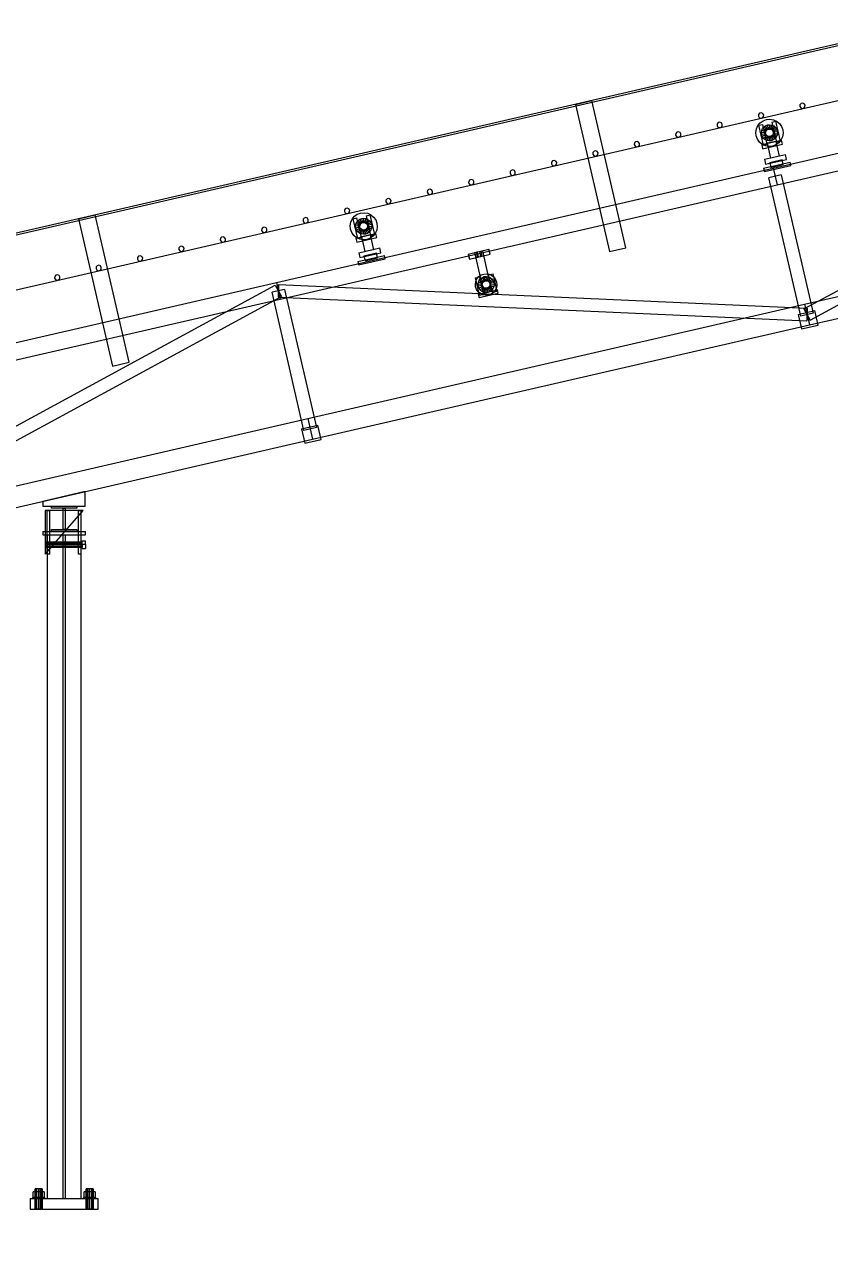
# Model space of a CAD drawing. Header units: millimetres. Extents: x -1970 to 59977, y -50268 to 6837.
# Drawn here: x 32697 to 34593, y -72 to 2791 of the extents above; entities that cross this region are included whole.
import ezdxf

# ---------------------------------------------------------------- set-up
doc = ezdxf.new("R2010")
doc.units = ezdxf.units.MM
doc.layers.add('COTAS_P', color=1, linetype='Continuous', lineweight=0)
doc.layers.add('lateral_C03', color=7, linetype='Continuous', lineweight=0)
doc.dimstyles.new('R19_100', dxfattribs={"dimtxt": 250, "dimasz": 150, "dimexe": 150, "dimexo": 80, "dimgap": 100, "dimtad": 1, "dimtih": 1, "dimtoh": 1, "dimdsep": 46, "dimcen": 0.09, "dimadec": 0, "dimazin": 0, "dimtfac": 1, "dimtdec": 4, "dimtofl": 0, "dimtmove": 0, "dimatfit": 3, "dimfxl": 1, "dimtolj": 1, "dimtzin": 0, "dimarcsym": 0})

# ---------------------------------------------------------------- blocks, each defined once
blk = doc.blocks.new('*D9')
at = {"layer": 'COTAS_P', "color": 0, "lineweight": -2, "transparency": 16777216}
for p, q in [((38921.3, 3578), (38703.4, 4523.2)), ((27384.7, 1760.7), (38591, 4343.3)), ((27422.7, 928), (27204.9, 1873.2))]:
    blk.add_line(p, q, dxfattribs=at)
at = {"layer": 'COTAS_P', "color": 0, "transparency": 16777216}
for points in [[(38585.4, 4367.7), (38596.6, 4319), (38737.1, 4377)], [(27379.1, 1785.1), (27390.3, 1736.3), (27238.5, 1727)]]:
    blk.add_solid(points, dxfattribs=at)
at = {"layer": 'Defpoints', "color": 0, "transparency": 16777216}
for p in [(38737.1, 4377), (38939.3, 3500), (27440.7, 850)]:
    blk.add_point(p, dxfattribs=at)
blk = doc.blocks.new('*D24')
at = {"layer": 'COTAS_P', "color": 0, "lineweight": -2, "transparency": 16777216}
for p, q in [((112.7, -80), (112.7, -2650)), ((59977.3, -80), (59977.3, -2650)), ((262.7, -2500), (59827.3, -2500))]:
    blk.add_line(p, q, dxfattribs=at)
at = {"layer": 'COTAS_P', "color": 0, "transparency": 16777216}
for points in [[(262.7, -2475), (262.7, -2525), (112.7, -2500)], [(59827.3, -2475), (59827.3, -2525), (59977.3, -2500)]]:
    blk.add_solid(points, dxfattribs=at)
at = {"layer": 'Defpoints', "color": 0, "transparency": 16777216}
for p in [(112.7, 0), (59977.3, 0), (59977.3, -2500)]:
    blk.add_point(p, dxfattribs=at)

msp = doc.modelspace()

# ---------------------------------------------------------------- linework, layer by layer
at = {"layer": 'lateral_C03'}
for p, q in [((38691.362, 3685.056), (27582.557, 1124.887)), ((27583.456, 1120.989), (38692.26, 3681.159)), ((27611.752, 998.208), (38720.557, 3558.377)), ((34460.122, 2452.332), (35629.469, 2721.824)), ((34532.457, 2120.553), (35626.796, 2715.513)), ((34469.105, 2413.354), (35638.453, 2682.846)), ((34546.786, 2094.196), (35641.126, 2689.156)), ((33994.481, 2602.599), (34033.46, 2611.582)), ((34113.409, 2264.675), (34033.46, 2611.582)), ((34529.523, 2605.213), (34525.699, 2604.331)), ((34533.135, 2603.678), (34529.523, 2605.213)), ((33994.481, 2602.599), (34074.43, 2255.692)), ((34425.678, 2578.913), (34425.334, 2575.003)), ((34428.253, 2581.874), (34425.678, 2578.913)), ((34432.078, 2582.755), (34428.253, 2581.874)), ((34435.69, 2581.22), (34432.078, 2582.755)), ((34437.71, 2577.855), (34435.69, 2581.22)), ((34437.366, 2573.946), (34437.71, 2577.855)), ((34523.123, 2601.37), (34522.78, 2597.461)), ((34522.78, 2597.461), (34524.8, 2594.096)), ((34525.699, 2604.331), (34523.123, 2601.37)), ((34524.8, 2594.096), (34528.412, 2592.561)), ((34528.412, 2592.561), (34532.236, 2593.443)), ((34532.236, 2593.443), (34534.812, 2596.404)), ((34535.155, 2600.313), (34533.135, 2603.678)), ((34534.812, 2596.404), (34535.155, 2600.313)), ((34328.232, 2556.455), (34327.888, 2552.546)), ((34327.888, 2552.546), (34329.908, 2549.181)), ((34330.808, 2559.416), (34328.232, 2556.455)), ((34329.908, 2549.181), (34333.52, 2547.646)), ((34334.632, 2560.297), (34330.808, 2559.416)), ((34333.52, 2547.646), (34337.345, 2548.527)), ((34338.244, 2558.763), (34334.632, 2560.297)), ((34337.345, 2548.527), (34339.92, 2551.488)), ((34340.264, 2555.398), (34338.244, 2558.763)), ((34339.92, 2551.488), (34340.264, 2555.398)), ((34420.628, 2544.826), (34424.095, 2552.426)), ((34424.095, 2552.426), (34429.411, 2558.87)), ((34425.334, 2575.003), (34427.354, 2571.639)), ((34425.598, 2553.154), (34435.342, 2555.4)), ((34425.598, 2553.154), (34436.377, 2506.38)), ((34427.354, 2571.639), (34430.966, 2570.104)), ((34429.411, 2558.87), (34436.214, 2563.718)), ((34430.966, 2570.104), (34434.79, 2570.985)), ((34434.79, 2570.985), (34437.366, 2573.946)), ((34435.117, 2545.533), (34438.274, 2549.359)), ((34446.122, 2508.626), (34435.342, 2555.4)), ((34436.214, 2563.718), (34444.04, 2566.641)), ((34438.274, 2549.359), (34442.313, 2552.237)), ((34445.091, 2542.043), (34438.274, 2549.359)), ((34442.313, 2552.237), (34446.959, 2553.973)), ((34447.004, 2543.406), (34442.313, 2552.237)), ((34444.04, 2566.641), (34452.355, 2567.438)), ((34446.959, 2553.973), (34451.897, 2554.446)), ((34449.205, 2544.228), (34446.959, 2553.973)), ((34451.544, 2544.452), (34451.897, 2554.446)), ((34451.897, 2554.446), (34456.788, 2553.626)), ((34452.355, 2567.438), (34460.594, 2566.056)), ((34453.861, 2544.064), (34456.788, 2553.626)), ((34455.999, 2543.089), (34461.301, 2551.567)), ((34456.78, 2560.341), (34466.525, 2562.587)), ((34456.78, 2560.341), (34467.56, 2513.567)), ((34456.788, 2553.626), (34461.301, 2551.567)), ((34457.811, 2541.593), (34465.127, 2548.411)), ((34460.594, 2566.056), (34468.194, 2562.589)), ((34461.301, 2551.567), (34465.127, 2548.411)), ((34465.127, 2548.411), (34468.006, 2544.371)), ((34477.304, 2515.813), (34466.525, 2562.587)), ((34468.194, 2562.589), (34474.638, 2557.273)), ((34474.638, 2557.273), (34479.486, 2550.47)), ((34479.486, 2550.47), (34482.409, 2542.644)), ((34230.786, 2533.997), (34230.443, 2530.088)), ((34230.443, 2530.088), (34232.463, 2526.723)), ((34233.362, 2536.958), (34230.786, 2533.997)), ((34232.463, 2526.723), (34236.075, 2525.188)), ((34237.186, 2537.84), (34233.362, 2536.958)), ((34236.075, 2525.188), (34239.899, 2526.07)), ((34240.798, 2536.305), (34237.186, 2537.84)), ((34239.899, 2526.07), (34242.475, 2529.031)), ((34242.818, 2532.94), (34240.798, 2536.305)), ((34242.475, 2529.031), (34242.818, 2532.94)), ((34419.246, 2536.587), (34420.628, 2544.826)), ((34420.044, 2528.272), (34419.246, 2536.587)), ((34422.966, 2520.446), (34420.044, 2528.272)), ((34427.815, 2513.643), (34422.966, 2520.446)), ((34432.238, 2536.128), (34433.059, 2541.02)), ((34442.232, 2535.776), (34432.238, 2536.128)), ((34432.712, 2531.191), (34432.238, 2536.128)), ((34442.456, 2533.437), (34432.712, 2531.191)), ((34434.447, 2526.544), (34432.712, 2531.191)), ((34433.059, 2541.02), (34435.117, 2545.533)), ((34442.621, 2538.093), (34433.059, 2541.02)), ((34443.278, 2531.236), (34434.447, 2526.544)), ((34437.326, 2522.505), (34434.447, 2526.544)), ((34443.596, 2540.23), (34435.117, 2545.533)), ((34444.642, 2529.323), (34437.326, 2522.505)), ((34441.152, 2519.349), (34437.326, 2522.505)), ((34446.454, 2527.827), (34441.152, 2519.349)), ((34445.664, 2517.29), (34441.152, 2519.349)), ((34442.232, 2535.776), (34442.621, 2538.093)), ((34442.456, 2533.437), (34442.232, 2535.776)), ((34443.278, 2531.236), (34442.456, 2533.437)), ((34442.621, 2538.093), (34443.596, 2540.23)), ((34444.642, 2529.323), (34443.278, 2531.236)), ((34443.596, 2540.23), (34445.091, 2542.043)), ((34446.454, 2527.827), (34444.642, 2529.323)), ((34445.091, 2542.043), (34447.004, 2543.406)), ((34448.592, 2526.852), (34445.664, 2517.29)), ((34448.592, 2526.852), (34446.454, 2527.827)), ((34447.004, 2543.406), (34449.205, 2544.228)), ((34450.909, 2526.464), (34448.592, 2526.852)), ((34449.205, 2544.228), (34451.544, 2544.452)), ((34450.909, 2526.464), (34450.556, 2516.47)), ((34453.248, 2526.688), (34450.909, 2526.464)), ((34451.544, 2544.452), (34453.861, 2544.064)), ((34455.449, 2527.51), (34453.248, 2526.688)), ((34453.248, 2526.688), (34455.493, 2516.943)), ((34453.861, 2544.064), (34455.999, 2543.089)), ((34457.362, 2528.873), (34455.449, 2527.51)), ((34455.449, 2527.51), (34460.14, 2518.679)), ((34455.999, 2543.089), (34457.811, 2541.593)), ((34458.857, 2530.686), (34457.362, 2528.873)), ((34457.362, 2528.873), (34464.179, 2521.557)), ((34457.811, 2541.593), (34459.175, 2539.68)), ((34459.832, 2532.823), (34458.857, 2530.686)), ((34458.857, 2530.686), (34467.335, 2525.383)), ((34459.175, 2539.68), (34468.006, 2544.371)), ((34459.175, 2539.68), (34459.996, 2537.479)), ((34460.221, 2535.14), (34459.832, 2532.823)), ((34459.832, 2532.823), (34469.394, 2529.896)), ((34469.741, 2539.725), (34459.996, 2537.479)), ((34459.996, 2537.479), (34460.221, 2535.14)), ((34464.179, 2521.557), (34460.14, 2518.679)), ((34460.221, 2535.14), (34470.215, 2534.788)), ((34467.335, 2525.383), (34464.179, 2521.557)), ((34469.394, 2529.896), (34467.335, 2525.383)), ((34468.006, 2544.371), (34469.741, 2539.725)), ((34470.215, 2534.788), (34469.394, 2529.896)), ((34469.741, 2539.725), (34470.215, 2534.788)), ((34481.825, 2526.09), (34478.357, 2518.49)), ((34483.206, 2534.329), (34481.825, 2526.09)), ((34482.409, 2542.644), (34483.206, 2534.329)), ((34038.471, 2492.043), (34035.895, 2489.082)), ((34042.295, 2492.924), (34038.471, 2492.043)), ((34045.907, 2491.39), (34042.295, 2492.924)), ((34047.927, 2488.025), (34045.907, 2491.39)), ((34133.341, 2511.54), (34132.997, 2507.63)), ((34132.997, 2507.63), (34135.017, 2504.266)), ((34135.916, 2514.501), (34133.341, 2511.54)), ((34135.017, 2504.266), (34138.629, 2502.731)), ((34139.741, 2515.382), (34135.916, 2514.501)), ((34138.629, 2502.731), (34142.453, 2503.612)), ((34143.353, 2513.847), (34139.741, 2515.382)), ((34142.453, 2503.612), (34145.029, 2506.573)), ((34145.373, 2510.483), (34143.353, 2513.847)), ((34145.029, 2506.573), (34145.373, 2510.483)), ((34434.259, 2508.327), (34427.815, 2513.643)), ((34433.005, 2507.656), (34479.779, 2518.435)), ((34433.005, 2507.656), (34435.25, 2497.911)), ((34441.859, 2504.86), (34434.259, 2508.327)), ((34435.25, 2497.911), (34482.024, 2508.691)), ((34436.377, 2506.38), (34446.122, 2508.626)), ((34450.097, 2503.478), (34441.859, 2504.86)), ((34450.556, 2516.47), (34445.664, 2517.29)), ((34466.136, 2515.291), (34446.647, 2510.8)), ((34454.732, 2475.719), (34446.647, 2510.8)), ((34458.413, 2504.275), (34450.097, 2503.478)), ((34455.493, 2516.943), (34450.556, 2516.47)), ((34460.14, 2518.679), (34455.493, 2516.943)), ((34466.239, 2507.198), (34458.413, 2504.275)), ((34466.136, 2515.291), (34474.221, 2480.211)), ((34473.041, 2512.046), (34466.239, 2507.198)), ((34467.56, 2513.567), (34477.304, 2515.813)), ((34478.357, 2518.49), (34473.041, 2512.046)), ((34482.024, 2508.691), (34479.779, 2518.435)), ((33938.449, 2466.625), (33938.106, 2462.715)), ((33938.106, 2462.715), (33940.126, 2459.35)), ((33941.025, 2469.585), (33938.449, 2466.625)), ((33944.849, 2470.467), (33941.025, 2469.585)), ((33948.461, 2468.932), (33944.849, 2470.467)), ((33950.481, 2465.567), (33948.461, 2468.932)), ((33950.138, 2461.658), (33950.481, 2465.567)), ((34035.895, 2489.082), (34035.551, 2485.173)), ((34035.551, 2485.173), (34037.571, 2481.808)), ((34037.571, 2481.808), (34041.183, 2480.273)), ((34041.183, 2480.273), (34045.008, 2481.155)), ((34045.008, 2481.155), (34047.583, 2484.115)), ((34047.583, 2484.115), (34047.927, 2488.025)), ((34437.561, 2452.264), (34499.926, 2466.637)), ((34439.501, 2473.235), (34489.003, 2484.644)), ((34439.501, 2473.235), (34442.196, 2461.542)), ((34442.196, 2461.542), (34491.698, 2472.95)), ((34451.881, 2465.826), (34481.114, 2472.564)), ((34451.881, 2465.826), (34454.576, 2454.133)), ((34474.221, 2480.211), (34454.732, 2475.719)), ((34483.809, 2460.87), (34481.114, 2472.564)), ((34491.698, 2472.95), (34489.003, 2484.644)), ((34501.723, 2458.841), (34499.926, 2466.637)), ((33290.774, 2182.841), (34460.122, 2452.332)), ((33841.004, 2444.167), (33840.66, 2440.258)), ((33840.66, 2440.258), (33842.68, 2436.893)), ((33843.58, 2447.128), (33841.004, 2444.167)), ((33842.68, 2436.893), (33846.292, 2435.358)), ((33847.404, 2448.009), (33843.58, 2447.128)), ((33846.292, 2435.358), (33850.116, 2436.239)), ((33851.016, 2446.474), (33847.404, 2448.009)), ((33850.116, 2436.239), (33852.692, 2439.2)), ((33853.036, 2443.11), (33851.016, 2446.474)), ((33852.692, 2439.2), (33853.036, 2443.11)), ((33940.126, 2459.35), (33943.738, 2457.816)), ((33943.738, 2457.816), (33947.562, 2458.697)), ((33947.562, 2458.697), (33950.138, 2461.658)), ((34437.561, 2452.264), (34439.357, 2444.468)), ((34439.357, 2444.468), (34501.723, 2458.841)), ((34479.23, 2436.212), (34449.996, 2429.475)), ((34454.576, 2454.133), (34483.809, 2460.87)), ((34460.122, 2452.332), (34469.105, 2413.354)), ((34479.23, 2436.212), (34554.238, 2110.743)), ((33299.757, 2143.863), (34469.105, 2413.354)), ((33743.558, 2421.709), (33743.214, 2417.8)), ((33743.214, 2417.8), (33745.234, 2414.435)), ((33746.134, 2424.67), (33743.558, 2421.709)), ((33745.234, 2414.435), (33748.846, 2412.9)), ((33749.958, 2425.552), (33746.134, 2424.67)), ((33748.846, 2412.9), (33752.671, 2413.782)), ((33753.57, 2424.017), (33749.958, 2425.552)), ((33752.671, 2413.782), (33755.247, 2416.743)), ((33755.59, 2420.652), (33753.57, 2424.017)), ((33755.247, 2416.743), (33755.59, 2420.652)), ((34525.005, 2104.006), (34449.996, 2429.475)), ((33548.667, 2376.794), (33548.323, 2372.885)), ((33551.243, 2379.755), (33548.667, 2376.794)), ((33555.067, 2380.636), (33551.243, 2379.755)), ((33558.679, 2379.102), (33555.067, 2380.636)), ((33560.699, 2375.737), (33558.679, 2379.102)), ((33646.112, 2399.252), (33645.769, 2395.342)), ((33645.769, 2395.342), (33647.789, 2391.978)), ((33648.688, 2402.213), (33646.112, 2399.252)), ((33647.789, 2391.978), (33651.401, 2390.443)), ((33652.513, 2403.094), (33648.688, 2402.213)), ((33651.401, 2390.443), (33655.225, 2391.324)), ((33656.124, 2401.559), (33652.513, 2403.094)), ((33655.225, 2391.324), (33657.801, 2394.285)), ((33658.144, 2398.194), (33656.124, 2401.559)), ((33657.801, 2394.285), (33658.144, 2398.194)), ((34534.007, 2131.736), (35703.355, 2401.228)), ((33451.221, 2354.336), (33450.878, 2350.427)), ((33450.878, 2350.427), (33452.898, 2347.062)), ((33453.797, 2357.297), (33451.221, 2354.336)), ((33457.621, 2358.179), (33453.797, 2357.297)), ((33461.233, 2356.644), (33457.621, 2358.179)), ((33460.334, 2346.409), (33462.91, 2349.37)), ((33463.253, 2353.279), (33461.233, 2356.644)), ((33462.91, 2349.37), (33463.253, 2353.279)), ((33548.323, 2372.885), (33550.343, 2369.52)), ((33550.343, 2369.52), (33553.955, 2367.985)), ((33553.955, 2367.985), (33557.779, 2368.866)), ((33557.779, 2368.866), (33560.355, 2371.827)), ((33560.355, 2371.827), (33560.699, 2375.737)), ((34545.236, 2083.013), (35714.584, 2352.505)), ((32825.133, 2333.107), (32864.112, 2342.09)), ((32825.133, 2333.107), (32905.083, 1986.201)), ((32944.061, 1995.184), (32864.112, 2342.09)), ((33353.775, 2331.879), (33353.432, 2327.969)), ((33353.432, 2327.969), (33355.452, 2324.605)), ((33356.351, 2334.84), (33353.775, 2331.879)), ((33355.452, 2324.605), (33359.064, 2323.07)), ((33360.176, 2335.721), (33356.351, 2334.84)), ((33359.064, 2323.07), (33362.888, 2323.951)), ((33363.788, 2334.186), (33360.176, 2335.721)), ((33362.888, 2323.951), (33365.464, 2326.912)), ((33365.807, 2330.822), (33363.788, 2334.186)), ((33365.464, 2326.912), (33365.807, 2330.822)), ((33452.898, 2347.062), (33456.509, 2345.527)), ((33456.509, 2345.527), (33460.334, 2346.409)), ((33464.279, 2316.502), (33465.661, 2324.741)), ((33465.661, 2324.741), (33469.128, 2332.341)), ((33469.128, 2332.341), (33474.444, 2338.785)), ((33470.63, 2333.07), (33480.375, 2335.315)), ((33470.63, 2333.07), (33481.41, 2286.296)), ((33474.444, 2338.785), (33481.247, 2343.633)), ((33477.271, 2316.044), (33478.091, 2320.935)), ((33478.091, 2320.935), (33480.15, 2325.448)), ((33487.653, 2318.008), (33478.091, 2320.935)), ((33480.15, 2325.448), (33483.306, 2329.274)), ((33488.628, 2320.145), (33480.15, 2325.448)), ((33491.154, 2288.541), (33480.375, 2335.315)), ((33481.247, 2343.633), (33489.073, 2346.556)), ((33483.306, 2329.274), (33487.345, 2332.153)), ((33490.124, 2321.958), (33483.306, 2329.274)), ((33487.345, 2332.153), (33491.992, 2333.888)), ((33492.037, 2323.321), (33487.345, 2332.153)), ((33487.653, 2318.008), (33488.628, 2320.145)), ((33488.628, 2320.145), (33490.124, 2321.958)), ((33489.073, 2346.556), (33497.388, 2347.353)), ((33490.124, 2321.958), (33492.037, 2323.321)), ((33491.992, 2333.888), (33496.929, 2334.361)), ((33494.238, 2324.143), (33491.992, 2333.888)), ((33492.037, 2323.321), (33494.238, 2324.143)), ((33494.238, 2324.143), (33496.577, 2324.368)), ((33496.577, 2324.368), (33496.929, 2334.361)), ((33496.577, 2324.368), (33498.894, 2323.979)), ((33496.929, 2334.361), (33501.821, 2333.541)), ((33497.388, 2347.353), (33505.627, 2345.971)), ((33498.894, 2323.979), (33501.821, 2333.541)), ((33498.894, 2323.979), (33501.031, 2323.004)), ((33501.031, 2323.004), (33506.334, 2331.482)), ((33501.031, 2323.004), (33502.844, 2321.509)), ((33501.813, 2340.256), (33511.557, 2342.502)), ((33501.813, 2340.256), (33512.592, 2293.482)), ((33501.821, 2333.541), (33506.334, 2331.482)), ((33502.844, 2321.509), (33510.16, 2328.326)), ((33502.844, 2321.509), (33504.207, 2319.595)), ((33504.207, 2319.595), (33513.038, 2324.287)), ((33504.207, 2319.595), (33505.029, 2317.394)), ((33514.774, 2319.64), (33505.029, 2317.394)), ((33505.627, 2345.971), (33513.227, 2342.504)), ((33506.334, 2331.482), (33510.16, 2328.326)), ((33510.16, 2328.326), (33513.038, 2324.287)), ((33522.337, 2295.728), (33511.557, 2342.502)), ((33513.038, 2324.287), (33514.774, 2319.64)), ((33513.227, 2342.504), (33519.671, 2337.188)), ((33514.774, 2319.64), (33515.247, 2314.703)), ((33519.671, 2337.188), (33524.519, 2330.385)), ((33524.519, 2330.385), (33527.442, 2322.56)), ((33527.442, 2322.56), (33528.239, 2314.244)), ((33165.284, 2290.806), (33161.46, 2289.924)), ((33168.896, 2289.271), (33165.284, 2290.806)), ((33256.33, 2309.421), (33255.986, 2305.512)), ((33255.986, 2305.512), (33258.006, 2302.147)), ((33258.906, 2312.382), (33256.33, 2309.421)), ((33258.006, 2302.147), (33261.618, 2300.612)), ((33262.73, 2313.263), (33258.906, 2312.382)), ((33261.618, 2300.612), (33265.442, 2301.494)), ((33266.342, 2311.729), (33262.73, 2313.263)), ((33265.442, 2301.494), (33268.018, 2304.454)), ((33268.362, 2308.364), (33266.342, 2311.729)), ((33268.018, 2304.454), (33268.362, 2308.364)), ((33465.076, 2308.187), (33464.279, 2316.502)), ((33467.999, 2300.361), (33465.076, 2308.187)), ((33472.847, 2293.558), (33467.999, 2300.361)), ((33479.291, 2288.242), (33472.847, 2293.558)), ((33487.265, 2315.691), (33477.271, 2316.044)), ((33477.744, 2311.106), (33477.271, 2316.044)), ((33487.489, 2313.352), (33477.744, 2311.106)), ((33479.48, 2306.46), (33477.744, 2311.106)), ((33478.037, 2287.571), (33524.811, 2298.351)), ((33488.311, 2311.151), (33479.48, 2306.46)), ((33482.358, 2302.421), (33479.48, 2306.46)), ((33489.674, 2309.238), (33482.358, 2302.421)), ((33486.184, 2299.264), (33482.358, 2302.421)), ((33491.487, 2307.743), (33486.184, 2299.264)), ((33490.697, 2297.206), (33486.184, 2299.264)), ((33487.265, 2315.691), (33487.653, 2318.008)), ((33487.489, 2313.352), (33487.265, 2315.691)), ((33488.311, 2311.151), (33487.489, 2313.352)), ((33489.674, 2309.238), (33488.311, 2311.151)), ((33491.487, 2307.743), (33489.674, 2309.238)), ((33493.624, 2306.767), (33490.697, 2297.206)), ((33495.589, 2296.385), (33490.697, 2297.206)), ((33493.624, 2306.767), (33491.487, 2307.743)), ((33511.169, 2295.206), (33491.68, 2290.715)), ((33499.764, 2255.635), (33491.68, 2290.715)), ((33495.941, 2306.379), (33493.624, 2306.767)), ((33495.941, 2306.379), (33495.589, 2296.385)), ((33500.526, 2296.859), (33495.589, 2296.385)), ((33498.28, 2306.603), (33495.941, 2306.379)), ((33500.481, 2307.425), (33498.28, 2306.603)), ((33498.28, 2306.603), (33500.526, 2296.859)), ((33502.394, 2308.789), (33500.481, 2307.425)), ((33500.481, 2307.425), (33505.172, 2298.594)), ((33505.172, 2298.594), (33500.526, 2296.859)), ((33503.89, 2310.601), (33502.394, 2308.789)), ((33502.394, 2308.789), (33509.212, 2301.473)), ((33504.865, 2312.739), (33503.89, 2310.601)), ((33503.89, 2310.601), (33512.368, 2305.299)), ((33505.253, 2315.056), (33504.865, 2312.739)), ((33504.865, 2312.739), (33514.427, 2309.811)), ((33505.029, 2317.394), (33505.253, 2315.056)), ((33509.212, 2301.473), (33505.172, 2298.594)), ((33505.253, 2315.056), (33515.247, 2314.703)), ((33512.368, 2305.299), (33509.212, 2301.473)), ((33511.169, 2295.206), (33519.254, 2260.126)), ((33518.074, 2291.962), (33511.271, 2287.113)), ((33514.427, 2309.811), (33512.368, 2305.299)), ((33512.592, 2293.482), (33522.337, 2295.728)), ((33515.247, 2314.703), (33514.427, 2309.811)), ((33523.39, 2298.405), (33518.074, 2291.962)), ((33526.857, 2306.006), (33523.39, 2298.405)), ((33527.057, 2288.606), (33524.811, 2298.351)), ((33528.239, 2314.244), (33526.857, 2306.006)), ((33061.438, 2264.506), (33061.095, 2260.597)), ((33064.014, 2267.467), (33061.438, 2264.506)), ((33067.839, 2268.348), (33064.014, 2267.467)), ((33071.451, 2266.813), (33067.839, 2268.348)), ((33073.471, 2263.449), (33071.451, 2266.813)), ((33073.127, 2259.539), (33073.471, 2263.449)), ((33158.884, 2286.964), (33158.541, 2283.054)), ((33158.541, 2283.054), (33160.561, 2279.689)), ((33161.46, 2289.924), (33158.884, 2286.964)), ((33160.561, 2279.689), (33164.173, 2278.155)), ((33164.173, 2278.155), (33167.997, 2279.036)), ((33167.997, 2279.036), (33170.573, 2281.997)), ((33170.916, 2285.906), (33168.896, 2289.271)), ((33170.573, 2281.997), (33170.916, 2285.906)), ((33478.037, 2287.571), (33480.283, 2277.826)), ((33486.891, 2284.775), (33479.291, 2288.242)), ((33480.283, 2277.826), (33527.057, 2288.606)), ((33481.41, 2286.296), (33491.154, 2288.541)), ((33484.533, 2253.15), (33534.036, 2264.559)), ((33495.13, 2283.393), (33486.891, 2284.775)), ((33503.445, 2284.191), (33495.13, 2283.393)), ((33511.271, 2287.113), (33503.445, 2284.191)), ((33536.731, 2252.865), (33534.036, 2264.559)), ((34074.43, 2255.692), (34113.409, 2264.675)), ((32963.993, 2242.048), (32963.649, 2238.139)), ((32963.649, 2238.139), (32965.669, 2234.774)), ((32966.569, 2245.009), (32963.993, 2242.048)), ((32965.669, 2234.774), (32969.281, 2233.239)), ((32970.393, 2245.891), (32966.569, 2245.009)), ((32969.281, 2233.239), (32973.105, 2234.121)), ((32974.005, 2244.356), (32970.393, 2245.891)), ((32973.105, 2234.121), (32975.681, 2237.082)), ((32976.025, 2240.991), (32974.005, 2244.356)), ((32975.681, 2237.082), (32976.025, 2240.991)), ((33061.095, 2260.597), (33063.115, 2257.232)), ((33063.115, 2257.232), (33066.727, 2255.697)), ((33066.727, 2255.697), (33070.551, 2256.578)), ((33070.551, 2256.578), (33073.127, 2259.539)), ((33482.593, 2232.179), (33544.959, 2246.552)), ((33484.39, 2224.384), (33546.755, 2238.756)), ((33484.533, 2253.15), (33487.228, 2241.457)), ((33487.228, 2241.457), (33536.731, 2252.865)), ((33496.913, 2245.742), (33526.147, 2252.479)), ((33496.913, 2245.742), (33499.608, 2234.048)), ((33499.608, 2234.048), (33528.842, 2240.785)), ((33519.254, 2260.126), (33499.764, 2255.635)), ((33528.842, 2240.785), (33526.147, 2252.479)), ((33546.755, 2238.756), (33544.959, 2246.552)), ((33742.236, 2249.943), (33790.959, 2261.171)), ((33742.236, 2249.943), (33744.931, 2238.249)), ((33744.931, 2238.249), (33793.654, 2249.478)), ((33756.853, 2253.311), (33776.342, 2257.803)), ((33756.853, 2253.311), (33770.867, 2192.505)), ((33760.751, 2254.209), (33763.674, 2254.883)), ((33760.751, 2254.209), (33763.446, 2242.516)), ((33766.369, 2243.19), (33763.446, 2242.516)), ((33763.674, 2254.883), (33769.521, 2256.231)), ((33766.369, 2243.19), (33763.674, 2254.883)), ((33766.369, 2243.19), (33772.216, 2244.537)), ((33769.521, 2256.231), (33772.444, 2256.904)), ((33772.216, 2244.537), (33769.521, 2256.231)), ((33772.216, 2244.537), (33775.139, 2245.211)), ((33775.139, 2245.211), (33772.444, 2256.904)), ((33790.356, 2196.997), (33776.342, 2257.803)), ((33793.654, 2249.478), (33790.959, 2261.171)), ((32866.547, 2219.591), (32866.204, 2215.681)), ((32866.204, 2215.681), (32868.224, 2212.317)), ((32869.123, 2222.552), (32866.547, 2219.591)), ((32868.224, 2212.317), (32871.836, 2210.782)), ((32872.947, 2223.433), (32869.123, 2222.552)), ((32871.836, 2210.782), (32875.66, 2211.663)), ((32876.559, 2221.898), (32872.947, 2223.433)), ((32875.66, 2211.663), (32878.236, 2214.624)), ((32878.579, 2218.533), (32876.559, 2221.898)), ((32878.236, 2214.624), (32878.579, 2218.533)), ((33482.593, 2232.179), (33484.39, 2224.384)), ((32121.426, 1913.349), (33290.774, 2182.841)), ((32193.761, 1581.57), (33288.101, 2176.53)), ((32769.102, 2197.133), (32768.758, 2193.224)), ((32768.758, 2193.224), (32770.778, 2189.859)), ((32771.677, 2200.094), (32769.102, 2197.133)), ((32770.778, 2189.859), (32774.39, 2188.324)), ((32775.502, 2200.975), (32771.677, 2200.094)), ((32774.39, 2188.324), (32778.214, 2189.205)), ((32779.114, 2199.44), (32775.502, 2200.975)), ((32778.214, 2189.205), (32780.79, 2192.166)), ((32781.134, 2196.076), (32779.114, 2199.44)), ((32780.79, 2192.166), (32781.134, 2196.076)), ((33288.101, 2176.53), (33302.43, 2150.173)), ((33290.774, 2182.841), (33299.757, 2143.863)), ((33295.939, 2178.336), (33294.591, 2148.367)), ((33295.939, 2178.336), (34540.296, 2122.36)), ((33758.275, 2193.708), (33769.968, 2196.403)), ((33758.275, 2193.708), (33767.707, 2152.781)), ((33759.045, 2179.081), (33760.142, 2185.621)), ((33759.678, 2172.481), (33759.045, 2179.081)), ((33760.142, 2185.621), (33762.894, 2191.653)), ((33762.894, 2191.653), (33767.113, 2196.768)), ((33765.441, 2178.856), (33766.261, 2183.747)), ((33775.435, 2178.503), (33765.441, 2178.856)), ((33765.914, 2173.918), (33765.441, 2178.856)), ((33775.659, 2176.164), (33765.914, 2173.918)), ((33766.261, 2183.747), (33768.32, 2188.26)), ((33775.823, 2180.82), (33766.261, 2183.747)), ((33767.113, 2196.768), (33772.513, 2200.617)), ((33768.32, 2188.26), (33771.476, 2192.086)), ((33776.798, 2182.957), (33768.32, 2188.26)), ((33779.401, 2155.476), (33769.968, 2196.403)), ((33770.867, 2192.505), (33790.356, 2196.997)), ((33771.476, 2192.086), (33775.516, 2194.965)), ((33778.294, 2184.77), (33771.476, 2192.086)), ((33772.513, 2200.617), (33778.725, 2202.936)), ((33775.435, 2178.503), (33775.823, 2180.82)), ((33775.659, 2176.164), (33775.435, 2178.503)), ((33775.516, 2194.965), (33780.162, 2196.7)), ((33780.207, 2186.133), (33775.516, 2194.965)), ((33776.481, 2173.963), (33775.659, 2176.164)), ((33775.823, 2180.82), (33776.798, 2182.957)), ((33776.798, 2182.957), (33778.294, 2184.77)), ((33778.294, 2184.77), (33780.207, 2186.133)), ((33778.725, 2202.936), (33785.325, 2203.569)), ((33780.162, 2196.7), (33785.099, 2197.173)), ((33782.408, 2186.955), (33780.162, 2196.7)), ((33780.207, 2186.133), (33782.408, 2186.955)), ((33782.408, 2186.955), (33784.747, 2187.18)), ((33784.747, 2187.18), (33785.099, 2197.173)), ((33784.747, 2187.18), (33787.064, 2186.791)), ((33785.099, 2197.173), (33789.991, 2196.353)), ((33785.325, 2203.569), (33791.865, 2202.472)), ((33787.064, 2186.791), (33789.991, 2196.353)), ((33787.064, 2186.791), (33789.201, 2185.816)), ((33789.201, 2185.816), (33794.504, 2194.294)), ((33789.201, 2185.816), (33791.014, 2184.321)), ((33789.458, 2200.894), (33801.151, 2203.589)), ((33789.458, 2200.894), (33798.89, 2159.967)), ((33789.991, 2196.353), (33794.504, 2194.294)), ((33791.014, 2184.321), (33798.33, 2191.138)), ((33791.014, 2184.321), (33792.377, 2182.407)), ((33791.865, 2202.472), (33797.897, 2199.72)), ((33792.377, 2182.407), (33801.208, 2187.099)), ((33792.377, 2182.407), (33793.199, 2180.206)), ((33793.423, 2177.868), (33793.035, 2175.55)), ((33802.944, 2182.452), (33793.199, 2180.206)), ((33793.199, 2180.206), (33793.423, 2177.868)), ((33793.423, 2177.868), (33803.417, 2177.515)), ((33794.504, 2194.294), (33798.33, 2191.138)), ((33797.897, 2199.72), (33803.012, 2195.501)), ((33798.33, 2191.138), (33801.208, 2187.099)), ((33810.583, 2162.662), (33801.151, 2203.589)), ((33801.208, 2187.099), (33802.944, 2182.452)), ((33803.417, 2177.515), (33802.597, 2172.623)), ((33802.944, 2182.452), (33803.417, 2177.515)), ((33803.012, 2195.501), (33806.861, 2190.101)), ((33806.861, 2190.101), (33809.18, 2183.889)), ((33809.813, 2177.289), (33808.716, 2170.75)), ((33809.18, 2183.889), (33809.813, 2177.289)), ((32208.091, 1555.213), (33302.43, 2150.173)), ((33309.882, 2166.72), (33280.649, 2159.983)), ((33355.657, 1834.515), (33280.649, 2159.983)), ((33294.591, 2148.367), (34538.948, 2092.39)), ((33309.882, 2166.72), (33384.891, 1841.252)), ((33761.998, 2166.269), (33759.678, 2172.481)), ((33765.846, 2160.869), (33761.998, 2166.269)), ((33770.961, 2156.65), (33765.846, 2160.869)), ((33767.65, 2169.272), (33765.914, 2173.918)), ((33766.059, 2155.48), (33810.884, 2165.81)), ((33766.059, 2155.48), (33767.856, 2147.684)), ((33776.481, 2173.963), (33767.65, 2169.272)), ((33770.528, 2165.232), (33767.65, 2169.272)), ((33767.707, 2152.781), (33779.401, 2155.476)), ((33767.856, 2147.684), (33812.681, 2158.014)), ((33777.845, 2172.05), (33770.528, 2165.232)), ((33774.354, 2162.076), (33770.528, 2165.232)), ((33776.993, 2153.898), (33770.961, 2156.65)), ((33779.657, 2170.555), (33774.354, 2162.076)), ((33778.867, 2160.017), (33774.354, 2162.076)), ((33777.845, 2172.05), (33776.481, 2173.963)), ((33783.533, 2152.801), (33776.993, 2153.898)), ((33779.657, 2170.555), (33777.845, 2172.05)), ((33781.794, 2169.579), (33778.867, 2160.017)), ((33783.759, 2159.197), (33778.867, 2160.017)), ((33781.794, 2169.579), (33779.657, 2170.555)), ((33784.111, 2169.191), (33781.794, 2169.579)), ((33790.133, 2153.434), (33783.533, 2152.801)), ((33784.111, 2169.191), (33783.759, 2159.197)), ((33788.696, 2159.67), (33783.759, 2159.197)), ((33786.45, 2169.415), (33784.111, 2169.191)), ((33788.651, 2170.237), (33786.45, 2169.415)), ((33786.45, 2169.415), (33788.696, 2159.67)), ((33790.565, 2171.601), (33788.651, 2170.237)), ((33788.651, 2170.237), (33793.343, 2161.406)), ((33793.343, 2161.406), (33788.696, 2159.67)), ((33796.345, 2155.754), (33790.133, 2153.434)), ((33792.06, 2173.413), (33790.565, 2171.601)), ((33790.565, 2171.601), (33797.382, 2164.284)), ((33793.035, 2175.55), (33792.06, 2173.413)), ((33792.06, 2173.413), (33800.538, 2168.11)), ((33793.035, 2175.55), (33802.597, 2172.623)), ((33797.382, 2164.284), (33793.343, 2161.406)), ((33801.745, 2159.602), (33796.345, 2155.754)), ((33800.538, 2168.11), (33797.382, 2164.284)), ((33798.89, 2159.967), (33810.583, 2162.662)), ((33802.597, 2172.623), (33800.538, 2168.11)), ((33805.964, 2164.717), (33801.745, 2159.602)), ((33808.716, 2170.75), (33805.964, 2164.717)), ((33812.681, 2158.014), (33810.884, 2165.81)), ((32130.409, 1874.371), (33299.757, 2143.863)), ((33364.659, 1862.245), (34534.007, 2131.736)), ((34532.457, 2120.553), (34546.786, 2094.196)), ((34534.007, 2131.736), (34545.236, 2083.013)), ((34540.296, 2122.36), (34538.948, 2092.39)), ((34519.01, 2107.755), (34557.988, 2116.739)), ((34519.01, 2107.755), (34526.87, 2073.649)), ((34554.238, 2110.743), (34525.005, 2104.006)), ((34565.848, 2082.633), (34557.988, 2116.739)), ((33375.888, 1813.522), (34545.236, 2083.013)), ((34526.87, 2073.649), (34565.848, 2082.633)), ((32905.083, 1986.201), (32944.061, 1995.184)), ((32195.312, 1592.753), (33364.659, 1862.245)), ((33364.659, 1862.245), (33375.888, 1813.522)), ((33349.662, 1838.264), (33388.64, 1847.247)), ((33349.662, 1838.264), (33357.522, 1804.158)), ((33384.891, 1841.252), (33355.657, 1834.515)), ((33396.5, 1813.141), (33388.64, 1847.247)), ((32206.54, 1544.03), (33375.888, 1813.522)), ((33357.522, 1804.158), (33396.5, 1813.141)), ((32740.99, 1668.227), (32840.99, 1691.274)), ((32840.99, 1656.227), (32840.99, 1691.274)), ((32740.99, 1668.227), (32740.99, 1656.227)), ((32740.99, 1656.227), (32840.99, 1656.227)), ((32746.214, 1543.227), (32836.214, 1646.227)), ((32836.214, 1646.227), (32746.214, 1646.227)), ((32746.214, 1646.227), (32746.214, 1543.227)), ((32751.214, 1543.227), (32751.214, 1646.227)), ((32751.214, 1646.227), (32757.214, 1646.227)), ((32757.214, 1543.227), (32757.214, 1646.227)), ((32761.214, 1651.227), (32761.214, 1656.227)), ((32761.214, 1656.227), (32821.214, 1656.227)), ((32821.214, 1651.227), (32761.214, 1651.227)), ((32788.714, 1601.227), (32788.714, 1651.227)), ((32788.714, 1651.227), (32793.714, 1651.227)), ((32793.714, 1651.227), (32793.714, 1601.227)), ((32821.214, 1656.227), (32821.214, 1651.227)), ((32825.214, 1543.227), (32825.214, 1646.227)), ((32825.214, 1646.227), (32831.214, 1646.227)), ((32831.214, 1543.227), (32831.214, 1646.227)), ((32741.214, 1596.227), (32841.214, 1596.227)), ((32741.214, 1596.227), (32741.214, 1588.227)), ((32741.214, 1588.227), (32841.214, 1588.227)), ((32751.214, 1588.227), (32831.214, 1588.227)), ((32751.214, 1588.227), (32751.214, 25)), ((32761.214, 1596.227), (32761.214, 1601.227)), ((32761.214, 1601.227), (32821.214, 1601.227)), ((32821.214, 1596.227), (32761.214, 1596.227)), ((32787.714, 1588.227), (32794.714, 1588.227)), ((32787.714, 1588.227), (32787.714, 25)), ((32793.714, 1601.227), (32788.714, 1601.227)), ((32794.714, 25), (32794.714, 1588.227)), ((32821.214, 1601.227), (32821.214, 1596.227)), ((32831.214, 25), (32831.214, 1588.227)), ((32833.214, 1565.727), (32833.214, 1574.734)), ((32833.214, 1574.734), (32841.214, 1574.734)), ((32841.214, 1588.227), (32841.214, 1596.227)), ((32841.214, 1565.727), (32841.214, 1574.734)), ((32749.214, 1571.27), (32749.214, 1572.127)), ((32749.214, 1572.127), (32833.214, 1572.127)), ((32749.214, 1568.927), (32749.214, 1571.27)), ((32749.214, 1571.27), (32833.214, 1571.27)), ((32749.214, 1565.727), (32749.214, 1568.927)), ((32749.214, 1568.927), (32833.214, 1568.927)), ((32749.214, 1562.527), (32749.214, 1565.727)), ((32833.214, 1565.727), (32749.214, 1565.727)), ((32749.214, 1562.527), (32749.214, 1560.185)), ((32749.214, 1562.527), (32833.214, 1562.527)), ((32749.214, 1560.185), (32749.214, 1559.327)), ((32749.214, 1560.185), (32833.214, 1560.185)), ((32749.214, 1559.327), (32833.214, 1559.327)), ((32833.214, 1571.27), (32833.214, 1572.127)), ((32833.214, 1568.927), (32833.214, 1571.27)), ((32833.214, 1565.727), (32833.214, 1568.927)), ((32833.214, 1565.727), (32833.214, 1562.527)), ((32833.214, 1556.721), (32833.214, 1565.727)), ((32841.214, 1565.727), (32833.214, 1565.727)), ((32833.214, 1562.527), (32833.214, 1560.185)), ((32833.214, 1560.185), (32833.214, 1559.327)), ((32833.214, 1556.721), (32841.214, 1556.721)), ((32841.214, 1565.727), (32841.214, 1556.721)), ((32757.214, 1543.227), (32751.214, 1543.227)), ((32831.214, 1543.227), (32825.214, 1543.227)), ((32724.814, 40.8), (32718.414, 40.8)), ((32718.414, 28), (32718.414, 40.8)), ((32724.286, 48), (32723.214, 48)), ((32723.214, 0), (32723.214, 48)), ((32727.214, 48), (32724.286, 48)), ((32724.286, 0), (32724.286, 48)), ((32737.614, 40.8), (32724.814, 40.8)), ((32724.814, 28), (32724.814, 40.8)), ((32731.214, 48), (32727.214, 48)), ((32727.214, 0), (32727.214, 48)), ((32735.214, 48), (32731.214, 48)), ((32731.214, 0), (32731.214, 48)), ((32738.143, 48), (32735.214, 48)), ((32735.214, 0), (32735.214, 48)), ((32744.014, 40.8), (32737.614, 40.8)), ((32737.614, 28), (32737.614, 40.8)), ((32739.214, 48), (32738.143, 48)), ((32738.143, 0), (32738.143, 48)), ((32739.214, 48), (32739.214, 0)), ((32744.014, 40.8), (32744.014, 28)), ((32844.814, 40.8), (32838.414, 40.8)), ((32838.414, 28), (32838.414, 40.8)), ((32844.286, 48), (32843.214, 48)), ((32843.214, 0), (32843.214, 48)), ((32847.214, 48), (32844.286, 48)), ((32844.286, 0), (32844.286, 48)), ((32857.614, 40.8), (32844.814, 40.8)), ((32844.814, 28), (32844.814, 40.8)), ((32851.214, 48), (32847.214, 48)), ((32847.214, 0), (32847.214, 48)), ((32855.214, 48), (32851.214, 48)), ((32851.214, 0), (32851.214, 48)), ((32858.143, 48), (32855.214, 48)), ((32855.214, 0), (32855.214, 48)), ((32864.014, 40.8), (32857.614, 40.8)), ((32857.614, 28), (32857.614, 40.8)), ((32859.214, 48), (32858.143, 48)), ((32858.143, 0), (32858.143, 48)), ((32859.214, 48), (32859.214, 0)), ((32864.014, 40.8), (32864.014, 28)), ((32711.214, 25), (32871.214, 25)), ((32711.214, 25), (32711.214, 0)), ((32711.214, 0), (32871.214, 0)), ((32718.28, 28), (32717.214, 28)), ((32717.214, 25), (32717.214, 28)), ((32718.28, 25), (32717.214, 25)), ((32721.315, 28), (32718.28, 28)), ((32718.28, 25), (32718.28, 28)), ((32721.315, 25), (32718.28, 25)), ((32724.814, 28), (32718.414, 28)), ((32725.857, 28), (32721.315, 28)), ((32721.315, 25), (32721.315, 28)), ((32725.857, 25), (32721.315, 25)), ((32724.286, 0), (32723.214, 0)), ((32727.214, 0), (32724.286, 0)), ((32737.614, 28), (32724.814, 28)), ((32731.214, 28), (32725.857, 28)), ((32725.857, 25), (32725.857, 28)), ((32731.214, 25), (32725.857, 25)), ((32731.214, 0), (32727.214, 0)), ((32736.572, 28), (32731.214, 28)), ((32731.214, 25), (32731.214, 28)), ((32736.572, 25), (32731.214, 25)), ((32735.214, 0), (32731.214, 0)), ((32738.143, 0), (32735.214, 0)), ((32741.114, 28), (32736.572, 28)), ((32736.572, 25), (32736.572, 28)), ((32741.114, 25), (32736.572, 25)), ((32737.614, 28), (32744.014, 28)), ((32738.143, 0), (32739.214, 0)), ((32744.149, 28), (32741.114, 28)), ((32741.114, 25), (32741.114, 28)), ((32744.149, 25), (32741.114, 25)), ((32745.214, 28), (32744.149, 28)), ((32744.149, 25), (32744.149, 28)), ((32744.149, 25), (32745.214, 25)), ((32745.214, 28), (32745.214, 25)), ((32751.214, 25), (32831.214, 25)), ((32787.714, 25), (32794.714, 25)), ((32838.28, 28), (32837.214, 28)), ((32837.214, 25), (32837.214, 28)), ((32838.28, 25), (32837.214, 25)), ((32841.315, 28), (32838.28, 28)), ((32838.28, 25), (32838.28, 28)), ((32841.315, 25), (32838.28, 25)), ((32844.814, 28), (32838.414, 28)), ((32845.857, 28), (32841.315, 28)), ((32841.315, 25), (32841.315, 28)), ((32845.857, 25), (32841.315, 25)), ((32844.286, 0), (32843.214, 0)), ((32847.214, 0), (32844.286, 0)), ((32857.614, 28), (32844.814, 28)), ((32851.214, 28), (32845.857, 28)), ((32845.857, 25), (32845.857, 28)), ((32851.214, 25), (32845.857, 25)), ((32851.214, 0), (32847.214, 0)), ((32856.572, 28), (32851.214, 28)), ((32851.214, 25), (32851.214, 28)), ((32856.572, 25), (32851.214, 25)), ((32855.214, 0), (32851.214, 0)), ((32858.143, 0), (32855.214, 0)), ((32861.114, 28), (32856.572, 28)), ((32856.572, 25), (32856.572, 28)), ((32861.114, 25), (32856.572, 25)), ((32857.614, 28), (32864.014, 28)), ((32858.143, 0), (32859.214, 0)), ((32864.149, 28), (32861.114, 28)), ((32861.114, 25), (32861.114, 28)), ((32864.149, 25), (32861.114, 25)), ((32865.214, 28), (32864.149, 28)), ((32864.149, 25), (32864.149, 28)), ((32864.149, 25), (32865.214, 25)), ((32865.214, 28), (32865.214, 25)), ((32871.214, 0), (32871.214, 25))]:
    msp.add_line(p, q, dxfattribs=at)

# ---------------------------------------------------------------- dimensions: what is measured, and where the dimension line sits
at = {"layer": 'COTAS_P'}
for p1, p2, distance, picture, middle in [((27440.666, 850), (38939.253, 3500), 900, '*D9', (32987.841, 3052.011)), ((112.7, 0), (59977.253, 0), -2500, '*D24', (30044.976, -2500))]:
    dim = msp.add_aligned_dim(p1=p1, p2=p2, distance=distance, text='<> P', dimstyle='R19_100', dxfattribs=at)
    dim.commit()
    dim.dimension.update_dxf_attribs({"geometry": picture, "text_midpoint": middle})

doc.saveas('drawing.dxf')
